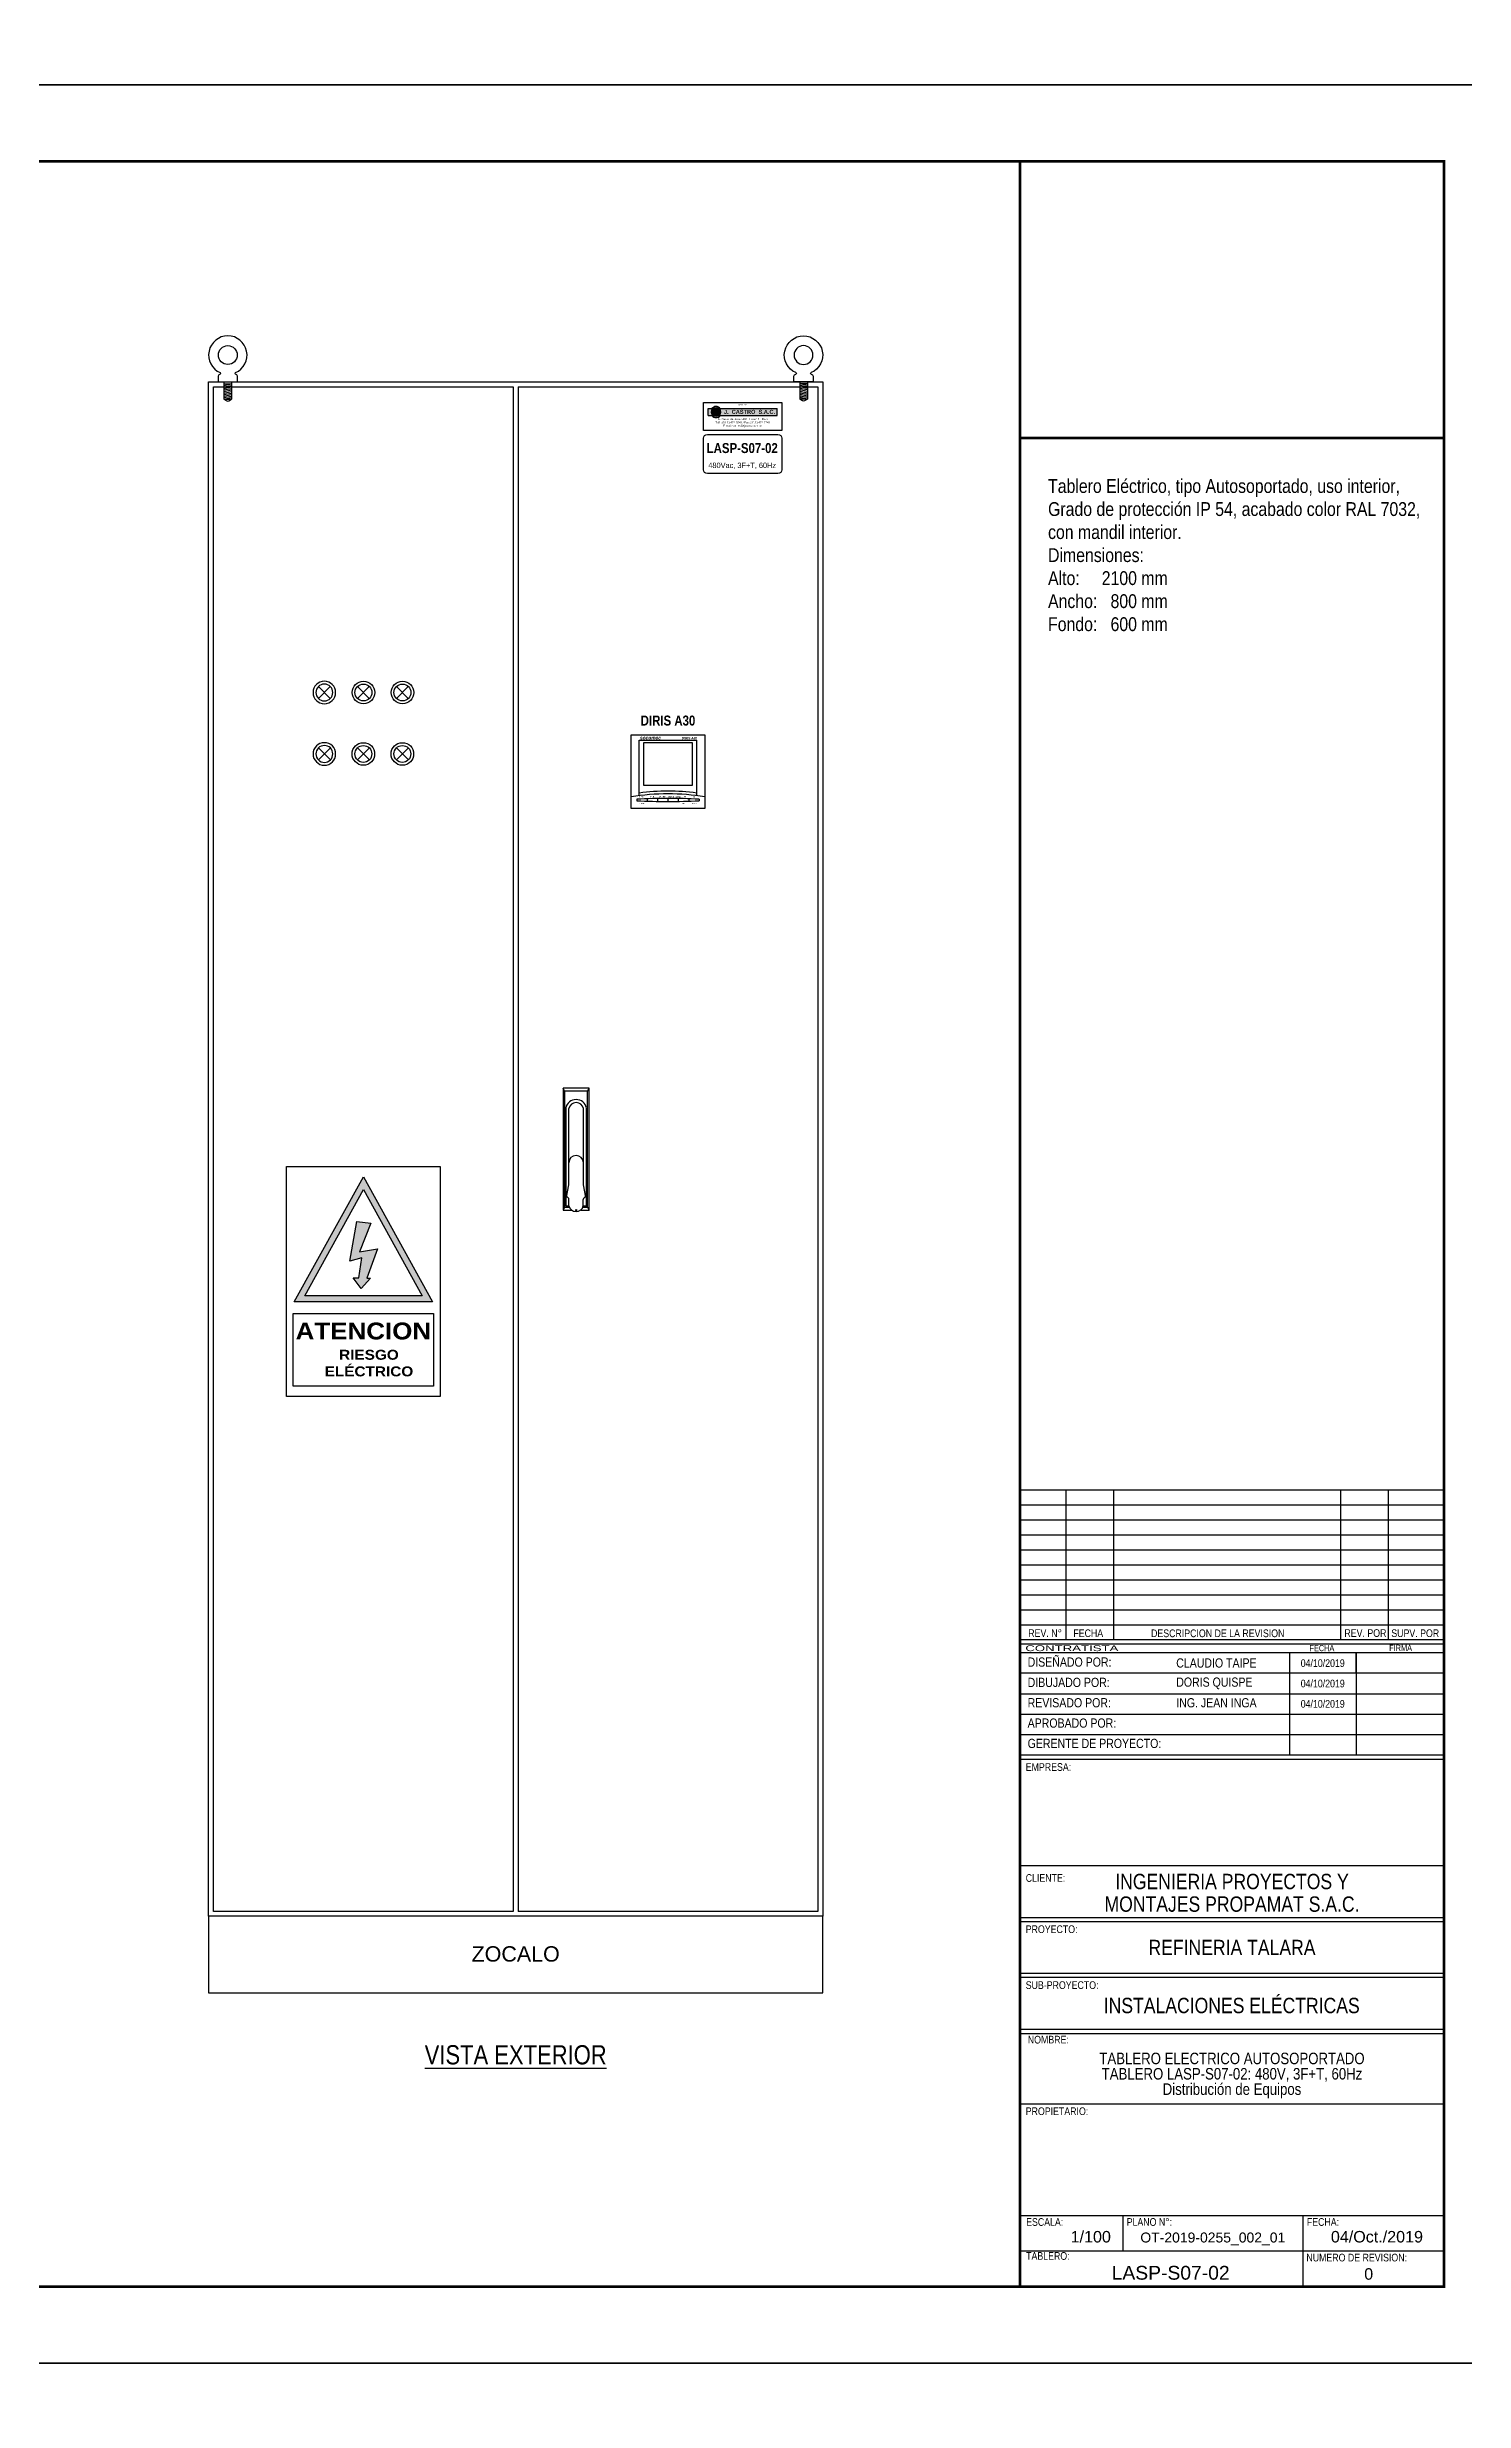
# Model space of a CAD drawing. Header units: millimetres. Extents: x 0 to 840, y -1485 to 297.
# Drawn here: x 233 to 417.6, y -598.9 to -292.1 of the extents above; entities that cross this region are included whole.
import ezdxf
from ezdxf.enums import TextEntityAlignment as Align

# ---------------------------------------------------------------- set-up
doc = ezdxf.new("R2010")
doc.units = ezdxf.units.MM
doc.layers.add('MEMBRETE', color=7, linetype='Continuous')
doc.styles.add('ARIAL', font='arial.ttf')
doc.styles.add('Lamina', font='ARIALN.TTF')
doc.styles.get("Standard").update_dxf_attribs({"font": 'arial.ttf'})

# ---------------------------------------------------------------- blocks, each defined once
blk = doc.blocks.new('CANCAMO_8')
at = {"color": 2}
for p, q in [((-1.25, 0.75), (-1.25, 0)), ((-1.25, 0), (1.25, 0)), ((1.25, 0), (1.25, 0.75))]:
    blk.add_line(p, q, dxfattribs=at)
at = {"color": 3}
for p, q in [((-0.5, 0), (-0.5, -2.25)), ((0.5, 0), (0.5, -2.25)), ((-0.5, -0.25), (0.5, -0.25)), ((-0.5, -0.45), (0.5, -0.25)), ((-0.5, -0.65), (0.5, -0.45)), ((-0.5, -0.85), (0.5, -0.65)), ((-0.5, -1.05), (0.5, -0.85)), ((-0.5, -1.25), (0.5, -1.05)), ((-0.5, -1.45), (0.5, -1.25)), ((-0.5, -1.65), (0.5, -1.45)), ((-0.5, -1.85), (0.5, -1.65)), ((-0.5, -2.05), (0.5, -1.85)), ((-0.5, -2.25), (0.5, -2.05)), ((-0.5, -2.25), (0.5, -2.25)), ((-0.5, -2.25), (-0.11, -2.47)), ((0.11, -2.47), (0.5, -2.25))]:
    blk.add_line(p, q, dxfattribs=at)
at = {"color": 2}
blk.add_circle((0, 3.5), 1.23, dxfattribs=at)
for centre, radius, start, end in [((0, 3.5), 2.5, 293.2203, 246.7797), ((-1, 0.75), 0.25, 90, 180), ((-1.04, 1.1), 0.111, 289.3515, 70.6485), ((1.04, 1.1), 0.111, 109.3515, 250.6485), ((1, 0.75), 0.25, 0, 90)]:
    blk.add_arc(centre, radius, start, end, dxfattribs=at)
at = {"color": 3}
blk.add_arc((0, -2.25), 0.25, 243.4349, 296.5651, dxfattribs=at)
blk = doc.blocks.new('Chapa tipo hermético para autosoportado')
at = {"color": 11}
for p, q in [((-1.5, 15.7), (-1.7, 16.1)), ((1.5, 15.7), (1.7, 16.1)), ((-1.5, 0.6), (-1.7, 0.2)), ((1.5, 0.6), (1.7, 0.2))]:
    blk.add_line(p, q, dxfattribs=at)
at = {"color": 4}
for p, q in [((-1.35, 13.5), (-1.35, 0.75)), ((-0.95, 3.45), (-0.95, 13.42)), ((0.96, 3.45), (0.96, 13.42)), ((1.35, 0.75), (1.35, 13.5)), ((-1.35, 0.75), (-0.93, 0.75)), ((0.93, 0.75), (1.35, 0.75))]:
    blk.add_line(p, q, dxfattribs=at)
at = {"color": 2}
for p, q in [((-0.95, 3.5), (-0.95, 6.36)), ((0.95, 3.5), (0.95, 6.36)), ((-1.25, 1.9), (-0.95, 3.5)), ((1.25, 1.9), (0.95, 3.5)), ((-0.93, 0.75), (-0.93, 1.58)), ((0.93, 0.75), (0.93, 1.58))]:
    blk.add_line(p, q, dxfattribs=at)
at = {"color": 11}
for points in [[(0.6, 0.2), (1.7, 0.2), (1.7, 16.1), (-1.7, 16.1), (-1.7, 0.2), (-0.59, 0.2)], [(0.89, 0.6), (1.5, 0.6), (1.5, 15.7), (-1.5, 15.7), (-1.5, 0.6), (-0.88, 0.6)]]:
    blk.add_lwpolyline(points, dxfattribs=at)
at = {"color": 2}
blk.add_circle((0, 0.2), 0.075, dxfattribs=at)
at = {"color": 4}
for radius in [1.38, 0.978]:
    blk.add_arc((0, 13.23), radius, 11.6527, 168.3473, dxfattribs=at)
at = {"color": 2}
for centre, radius, start, end in [((0, 6.36), 0.95, 0, 180), ((-1.26, 1.57), 0.33, 1.905, 88.2041), ((0, 0.95), 0.95, 191.6624, 348.3376), ((1.26, 1.57), 0.33, 91.7959, 178.095)]:
    blk.add_arc(centre, radius, start, end, dxfattribs=at)
blk = doc.blocks.new('Stiker peligro grande')
h = blk.add_hatch(color=256)
h.paths.add_polyline_path([(9, 12.35), (0, 28.65), (-9, 12.35)])
h.paths.add_polyline_path([(7.64, 13.15), (0, 26.99), (-7.64, 13.15)], flags=16)
h.paths.add_polyline_path([(0.99, 22.62), (-0.51, 18.85), (1.82, 19.28), (0.47, 15.44), (0.95, 15.44), (-0.28, 14.09), (-1.32, 15.47), (-0.61, 15.47), (-0.18, 18.07), (-1.77, 17.65), (-0.87, 22.82)], flags=0)
for points in [[(-10, 30), (10, 30), (10, 0), (-10, 0)], [(-9.15, 10.85), (9.15, 10.85), (9.15, 1.35), (-9.15, 1.35)]]:
    blk.add_lwpolyline(points, close=True)
for points in [[(-9, 12.35), (0, 28.65), (9, 12.35), (-9, 12.35)], [(-7.64, 13.15), (0, 26.99), (7.64, 13.15), (-7.64, 13.15)], [(-0.87, 22.82), (0.99, 22.62), (-0.51, 18.85), (1.82, 19.28), (0.47, 15.44), (0.95, 15.44), (-0.28, 14.09), (-1.32, 15.47), (-0.61, 15.47), (-0.18, 18.07), (-1.77, 17.65), (-0.87, 22.82)]]:
    blk.add_lwpolyline(points)
at = {"attachment_point": 1}
for s, insert, char_height, width in [('\\pxqc;{\\fArial|b1|i0|c0|p34;\\W1.1;ATENCION}', (-9.15, 9.65), 2.2, 18.3), ('\\pxqc;{\\fArial|b1|i0|c0|p34;\\H0.52x;\\W1.1;RIESGO\\PELÉCTRICO}', (-9.15, 6.1), 2.5, 19.7535)]:
    blk.add_mtext(s, dxfattribs=dict(at, insert=insert, char_height=char_height, width=width))
blk = doc.blocks.new('sticker TJ')
h = blk.add_hatch(color=254)
h.dxf.hatch_style = 1
h.paths.add_polyline_path([(3.45, 2.2), (-2.23, 2.2, 0.471405), (-3.07, 2.2), (-3.45, 2.2), (-3.45, 1.5), (-3.07, 1.5, 0.471405), (-2.23, 1.5), (3.45, 1.5)])
h.paths.add_polyline_path([(-3.1, 1.85, -1), (-2.2, 1.85, -1)], flags=16)
h.paths.add_polyline_path([(-3, 1.85, -1), (-2.3, 1.85, -1)], flags=0)
h.paths.add_polyline_path([(-3, 1.85, 1), (-2.3, 1.85, 1)], flags=0)
h = blk.add_hatch(color=254)
h.dxf.hatch_style = 1
h.paths.add_polyline_path([(-2.3, 1.85, 1), (-3, 1.85, 1)])
for p, q in [((-3.45, 1.5), (-3.45, 2.2)), ((-3.45, 2.2), (-3.07, 2.2)), ((-3.45, 1.5), (-3.07, 1.5)), ((-2.23, 2.2), (3.45, 2.2)), ((-2.23, 1.5), (3.45, 1.5)), ((3.45, 1.5), (3.45, 2.2))]:
    blk.add_line(p, q)
blk.add_lwpolyline([(-3.9, 2.8), (3.9, 2.8), (3.9, 0), (-3.9, 0)], close=True)
for radius in [0.45, 0.35]:
    blk.add_circle((-2.65, 1.85), radius)
for start, end in [(39.5212, 140.4788), (219.5212, 320.4788)]:
    blk.add_arc((-2.65, 1.85), 0.55, start, end)
at = {"width": 7.8, "attachment_point": 2}
for s, insert, char_height in [('{\\fArial Narrow|b0|i0|c0|p34;Desde 1969}', (0, 2.63), 0.12), ('{\\fArial Narrow|b0|i0|c0|p34;Jr. Carlos Gutiérrez 448 - Lima 13 - Perú\\PTelf.: (51-1) 472-3848 / Fax: (51.1) 472-2748\\PE-mail: ventas@tjcastro.com.pe}', (0, 1.25), 0.2)]:
    blk.add_mtext(s, dxfattribs=dict(at, insert=insert, char_height=char_height))
at = {"color": 255, "char_height": 0.4, "attachment_point": 1, "line_spacing_factor": 1.371429, "style": 'ARIAL'}
for s, insert in [('\\pxqc;{\\fArial|b1|i0|c0|p34;T.}', (-5.39, 2.07)), ('\\pxqc;{\\fArial|b1|i0|c0|p34;J.  CASTRO  S.A.C.}', (-2.09, 2.07))]:
    blk.add_mtext_dynamic_manual_height_columns(s, width=5.5432, gutter_width=5, heights=[0], dxfattribs=dict(at, insert=insert))
blk = doc.blocks.new('DIRIS A30')
at = {"color": 4}
for p, q in [((-3.75, 1.66), (-3.75, 8.9)), ((-3.75, 8.9), (3.75, 8.9)), ((3.75, 1.66), (3.75, 8.9))]:
    blk.add_line(p, q, dxfattribs=at)
for p, q in [((-4.05, 1.2), (-4.05, 1)), ((-2.7, 1.26), (-2.7, 0.94)), ((-1.35, 1.29), (-1.35, 0.91)), ((0, 1.3), (0, 0.9)), ((1.35, 1.29), (1.35, 0.91)), ((2.7, 1.26), (2.7, 0.94)), ((4.05, 1.2), (4.05, 1))]:
    blk.add_line(p, q)
blk.add_lwpolyline([(-4.8, 9.6), (4.8, 9.6), (4.8, 0), (-4.8, 0)], close=True, dxfattribs=at)
blk.add_lwpolyline([(-3.15, 8.6), (3.15, 8.6), (3.15, 3), (-3.15, 3)], close=True)
for radius, start, end in [(29, 80.4727, 99.5273), (29.35, 82.6593, 97.3407)]:
    blk.add_arc((0, -27.1), radius, start, end, dxfattribs=at)
for centre, start, end in [((0, -80.76), 87.1712, 92.8288), ((0, 82.96), 267.1712, 272.8288)]:
    blk.add_arc(centre, 82.06, start, end)
at = {"attachment_point": 3}
for s, insert, char_height, width in [('\\pxqc;{\\fArial|b1|i1|c0|p34;socomec}', (-1.17, 9.44), 0.45, 2.2158), ('\\pxqc;{\\fArial|b1|i1|c0|p34;DIRIS A30}', (3.91, 9.32), 0.3, 2.2158), ('\\pxqc;{\\fTimes New Roman|b1|i0|c0|p18;I  ºC           V  F         P   PF     MAX  AVG      H             E}', (3.92, 1.61), 0.2, 8.1), ('\\pxqc;{\\fTimes New Roman|b1|i0|c0|p18;/TEST}', (-2.7, 0.72), 0.15, 1.35), ('\\pxqc;{\\fTimes New Roman|b1|i0|c0|p18;OK}', (2.7, 0.72), 0.15, 1.35), ('\\pxqc;{\\fTimes New Roman|b1|i0|c0|p18;PROG}', (4.05, 0.72), 0.15, 1.35)]:
    blk.add_mtext(s, dxfattribs=dict(at, insert=insert, char_height=char_height, width=width))
blk = doc.blocks.new('L22mm-Rojo')
at = {"color": 1}
for p, q in [((0.7, 0.7), (2.25, 2.25)), ((0.7, 2.25), (2.25, 0.7))]:
    blk.add_line(p, q, dxfattribs=at)
blk.add_circle((1.48, 1.48), 1.47)
blk.add_circle((1.48, 1.48), 1.1, dxfattribs=at)
blk = doc.blocks.new('L22mm-Verde')
at = {"color": 3}
for p, q in [((-0.78, -0.78), (0.78, 0.78)), ((-0.78, 0.78), (0.78, -0.78))]:
    blk.add_line(p, q, dxfattribs=at)
blk.add_circle((0, 0), 1.47)
blk.add_circle((0, 0), 1.1, dxfattribs=at)

msp = doc.modelspace()

# ---------------------------------------------------------------- linework, layer by layer
at = {"color": 5}
for p, q in [((293.7359, -336.3651), (293.7359, -535.0951)), ((294.3709, -336.3651), (294.3709, -535.0951))]:
    msp.add_line(p, q, dxfattribs=at)
for p, q in [((394.8875, -501.4183), (394.8875, -503.9722)), ((403.5578, -504.0698), (403.5578, -501.4183))]:
    msp.add_line(p, q)
for points in [[(0, -297), (420, -297), (420, 0), (0, 0)], [(0, -594), (420, -594), (420, -297), (0, -297)], [(0, -891), (420, -891), (420, -594), (0, -594)]]:
    msp.add_lwpolyline(points, close=True)
for points in [[(254.0534, -335.7301), (334.0534, -335.7301), (334.0534, -535.7301), (254.0534, -535.7301)], [(254.0534, -545.7301), (334.0534, -545.7301), (334.0534, -535.7301), (254.0534, -535.7301)]]:
    msp.add_lwpolyline(points, close=True, dxfattribs=at)
for points in [[(293.7359, -535.0951), (254.6884, -535.0951), (254.6884, -336.3651), (293.7359, -336.3651)], [(294.3709, -336.3651), (333.4184, -336.3651), (333.4184, -535.0951), (294.3709, -535.0951)]]:
    msp.add_lwpolyline(points, dxfattribs=at)
msp.add_lwpolyline([(319.0265, -342.5755), (328.2265, -342.5755, -0.41421356), (328.7265, -343.0755), (328.7265, -347.1755, -0.41421356), (328.2265, -347.6755), (319.0265, -347.6755, -0.41421356), (318.5265, -347.1755), (318.5265, -343.0755, -0.41421356)], format="xyb", close=True)
at = {"layer": 'MEMBRETE'}
for p, q in [((415, -480.2014), (359.754, -480.2014)), ((365.7708, -497.7708), (365.7708, -480.2014)), ((371.9766, -497.7708), (371.9766, -480.2014)), ((401.5578, -497.7708), (401.5578, -480.2014)), ((407.7636, -497.7708), (407.7636, -480.2014)), ((415, -499.723), (415, -480.2014)), ((415, -482.1536), (359.754, -482.1536)), ((415, -484.1057), (359.754, -484.1057)), ((415, -486.0579), (359.754, -486.0579)), ((415, -488.01), (359.754, -488.01)), ((415, -489.9622), (359.754, -489.9622)), ((415, -491.9144), (359.754, -491.9144)), ((415, -493.8665), (359.754, -493.8665)), ((415, -495.8187), (359.754, -495.8187)), ((415, -497.7708), (359.754, -497.7708)), ((415, -499.723), (359.754, -499.723)), ((365.7708, -499.723), (365.7708, -497.7708)), ((371.9766, -499.723), (371.9766, -497.7708)), ((401.5578, -499.723), (401.5578, -497.7708)), ((407.7636, -499.723), (407.7636, -497.7708)), ((415, -500.2542), (359.754, -500.2542)), ((415, -501.4183), (359.754, -501.4183)), ((394.8875, -501.4183), (394.8875, -514.6755)), ((403.5578, -501.4183), (403.5578, -514.6755)), ((415, -504.0698), (359.754, -504.0698)), ((359.754, -506.7212), (415, -506.7212)), ((359.754, -521.3972), (359.754, -506.9759)), ((415, -521.3972), (415, -506.9759)), ((359.754, -509.3726), (415, -509.3726)), ((359.754, -512.024), (415, -512.024)), ((359.754, -514.6755), (415, -514.6755)), ((359.754, -515.2383), (415, -515.2383)), ((359.754, -521.9601), (359.754, -536.4456)), ((415, -521.9601), (415, -536.4456)), ((359.754, -574.7231), (359.754, -560.2375)), ((415, -560.2375), (415, -574.7231)), ((373.1693, -574.7231), (373.1693, -579.3616)), ((396.5847, -574.7231), (396.5847, -579.3616)), ((396.5847, -579.3616), (396.5847, -584))]:
    msp.add_line(p, q, dxfattribs=at)
at = {"layer": 'MEMBRETE', "const_width": 0.3537}
msp.add_lwpolyline([(15, -584), (415, -584), (415, -307), (15, -307)], close=True, dxfattribs=at)
for points in [[(359.754, -584), (359.754, -307)], [(415, -343.0408), (359.754, -343.0408)]]:
    msp.add_lwpolyline(points, dxfattribs=at)
at = {"layer": 'MEMBRETE'}
for points in [[(359.754, -529.159), (359.754, -535.8807), (415, -535.8807), (415, -529.159)], [(359.754, -536.4456), (359.754, -543.1673), (415, -543.1673), (415, -536.4456)], [(359.754, -543.7323), (359.754, -550.454), (415, -550.454), (415, -543.7323)], [(415, -551.0189), (415, -560.2375), (359.754, -560.2375), (359.754, -551.0189)]]:
    msp.add_lwpolyline(points, close=True, dxfattribs=at)
for points in [[(359.754, -584), (359.754, -574.7231), (415, -574.7231), (415, -584)], [(359.754, -579.3616), (415, -579.3616)], [(415, -584), (359.754, -584)]]:
    msp.add_lwpolyline(points, dxfattribs=at)

# ---------------------------------------------------------------- block references
for name, p in [('CANCAMO_8', (256.5534, -335.7301)), ('L22mm-Rojo', (272.7371, -377.7051)), ('L22mm-Rojo', (277.8171, -377.7051)), ('L22mm-Verde', (274.2121, -384.2301)), ('L22mm-Verde', (279.2921, -384.2301)), ('DIRIS A30', (313.8946, -391.3301)), ('Chapa tipo hermético para autosoportado', (301.9317, -443.8845)), ('Stiker peligro grande', (274.2121, -467.9961))]:
    msp.add_blockref(name, p)
at = {"xscale": -1}
for name, p in [('CANCAMO_8', (331.5534, -335.7301)), ('L22mm-Rojo', (270.6071, -377.7051)), ('L22mm-Verde', (269.1321, -384.2301))]:
    msp.add_blockref(name, p, dxfattribs=at)
at = {"xscale": 1.307692307692378, "yscale": 1.307692307692378, "zscale": 1.307692307692378}
msp.add_blockref('sticker TJ', (323.6265, -342.0811), dxfattribs=at)

# ---------------------------------------------------------------- texts
at = {"attachment_point": 1}
for s, width, insert, char_height in [('\\pxqc;{\\fArial Narrow|b1|i0|c0|p34;LASP-S07-02}', 10.081676, (318.5265, -343.7055), 1.3), ('\\pxqc;{\\fArial Narrow|b0|i0|c0|p34;480Vac, 3F+T, 60Hz}', 10.081676, (318.5265, -346.2604), 0.7), ('\\pxqc;{\\fArial Narrow|b1|i0|c0|p34;DIRIS A30}', 9.591141, (309.1035, -379.2267), 1.3)]:
    msp.add_mtext_dynamic_manual_height_columns(s, width=width, gutter_width=12.5, heights=[0], dxfattribs=dict(at, insert=insert, char_height=char_height))
for s, insert, char_height, width, attachment_point in [('{\\fArial Narrow|b0|i0|c0|p34;Tablero Eléctrico, tipo Autosoportado, uso interior,\\PGrado de protección IP 54, acabado color RAL 7032,\\Pcon mandil interior.\\PDimensiones:\\PAlto:     2100 mm\\PAncho:   800 mm\\PFondo:   600 mm}', (363.4135, -348.4085), 1.8, 51.586546, 1), ('{\\fArial Narrow|b0|i0|c0|p34;DISEÑADO POR:}', (360.754, -502.6093), 1.2, 16.899254, 4), ('{\\fArial Narrow|b0|i0|c0|p34;CLAUDIO TAIPE}', (380.1136, -502.7281), 1.2, 20, 4), ('{\\fArial Narrow|b0|i0|c0|p34;DIBUJADO POR:}', (360.754, -505.2607), 1.2, 16.899254, 4), ('{\\fArial Narrow|b0|i0|c0|p34;DORIS QUISPE}', (380.1136, -505.3795), 1.2, 20, 4), ('{\\fArial Narrow|b0|i0|c0|p34;REVISADO POR:}', (360.754, -507.9122), 1.2, 16.899254, 4), ('{\\fArial Narrow|b0|i0|c0|p34;ING. JEAN INGA}', (380.1203, -507.9162), 1.2, 20, 4), ('{\\fArial Narrow|b0|i0|c0|p34;APROBADO POR:}', (360.754, -510.5636), 1.2, 16.899254, 4), ('{\\fArial Narrow|b0|i0|c0|p34;GERENTE DE PROYECTO:}', (360.754, -513.215), 1.2, 20.235012, 4), ('ZOCALO', (294.0534, -539.6441), 2, 80, 2), ('{\\fArial Narrow|b0|i0|c0|p34;\\LVISTA EXTERIOR}', (294.0534, -552.5425), 2.5, 90, 2)]:
    msp.add_mtext(s, dxfattribs=dict(insert=insert, char_height=char_height, width=width, attachment_point=attachment_point))
at = {"layer": 'MEMBRETE', "ltscale": 0.5, "style": 'Lamina'}
for s, p in [('REV. N%%d', (363.0249, -498.8253)), ('FECHA', (368.652, -498.8401)), ('DESCRIPCION DE LA REVISION', (385.5166, -498.8533)), ('REV. POR', (404.758, -498.8234)), ('SUPV. POR', (411.2482, -498.8401))]:
    msp.add_text(s, height=1, dxfattribs=at).set_placement(p, align=Align.MIDDLE)
at = {"layer": 'MEMBRETE', "ltscale": 0.5, "style": 'Lamina', "width": 2}
msp.add_text('CONTRATISTA', height=0.75, dxfattribs=at).set_placement((360.4529, -501.1746))
at = {"layer": 'MEMBRETE', "ltscale": 0.5, "style": 'Lamina'}
for s, height, p in [('04/10/2019', 1, (396.3315, -503.2441)), ('FECHA', 0.8, (397.4746, -501.1839)), ('FIRMA', 0.8, (407.8608, -501.1553)), ('04/10/2019', 1, (396.3315, -505.8955)), ('04/10/2019', 1, (396.3315, -508.5469)), ('EMPRESA:', 1, (360.504, -516.7828)), ('CLIENTE:', 1, (360.504, -531.2466)), ('PROYECTO:', 1, (360.504, -537.9244)), ('SUB-PROYECTO:', 1, (360.504, -545.211)), ('NOMBRE:', 1, (360.776, -552.319)), ('PROPIETARIO:', 1, (360.504, -561.6499)), ('PLANO N°:', 1, (373.6533, -576.0873)), ('FECHA:', 1, (397.1282, -576.0873)), ('NUMERO DE REVISION:', 1, (397.0686, -580.7258))]:
    msp.add_text(s, height=height, dxfattribs=at).set_placement(p)
at = {"layer": 'MEMBRETE', "style": 'Lamina'}
for s, p in [('INGENIERIA PROYECTOS Y', (387.377, -531.2054)), ('MONTAJES PROPAMAT S.A.C.', (387.377, -534.1506)), ('REFINERIA TALARA', (387.377, -539.8065))]:
    msp.add_text(s, height=2, dxfattribs=at).set_placement(p, align=Align.MIDDLE_CENTER)
at = {"layer": 'MEMBRETE'}
for s, height, style, p in [('TABLERO ELECTRICO AUTOSOPORTADO', 1.5, 'Lamina', (387.377, -555.0189)), ('TABLERO LASP-S07-02: 480V, 3F+T, 60Hz', 1.5, 'Lamina', (387.377, -557.0189)), ('Distribución de Equipos', 1.5, 'Lamina', (387.377, -559.0189)), ('1/100', 1.5, 'ARIAL', (368.9775, -578.259)), ('04/Oct./2019', 1.5, 'ARIAL', (406.2598, -578.259)), ('OT-2019-0255_002_01', 1.3, 'ARIAL', (384.877, -578.259)), ('LASP-S07-02', 1.8, 'ARIAL', (379.3857, -583.1087)), ('0', 1.5, 'ARIAL', (405.184, -583.1087))]:
    msp.add_text(s, height=height, dxfattribs=dict(at, style=style)).set_placement(p, align=Align.CENTER)
at = {"layer": 'MEMBRETE', "style": 'Lamina'}
for s, p in [('ESCALA:', (360.5555, -576.0873)), ('TABLERO:', (360.5555, -580.5155))]:
    msp.add_text(s, height=1, dxfattribs=at).set_placement(p)
at = {"layer": 'MEMBRETE', "insert": (387.3407, -546.3689), "char_height": 2, "width": 55.602709, "attachment_point": 2, "style": 'Lamina'}
msp.add_mtext('INSTALACIONES ELÉCTRICAS', dxfattribs=at)

doc.saveas('drawing.dxf')
